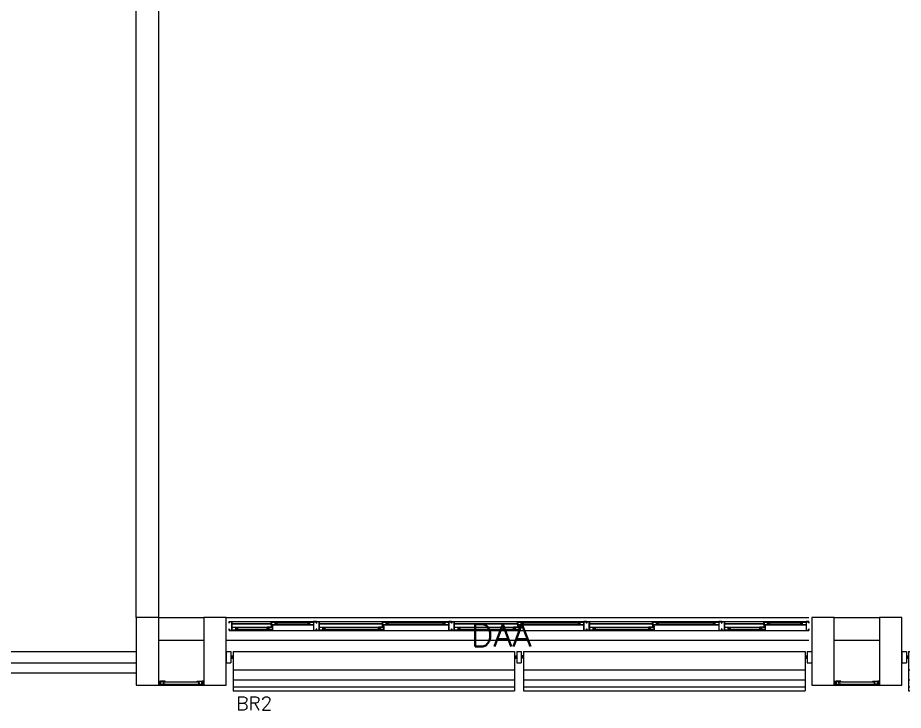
# Model space of a CAD drawing. Header units: millimetres. Extents: x 2686 to 2939, y 1294 to 1441.
# Drawn here: x 2882.84 to 2890.71, y 1348.5 to 1354.65 of the extents above; entities that cross this region are included whole.
import ezdxf

# ---------------------------------------------------------------- set-up
doc = ezdxf.new("R2010")
doc.units = ezdxf.units.MM
for name, color, linetype in [('ar-alambrado', 2, 'Continuous'), ('AR-ALV', 2, 'Continuous'), ('AR-BRISES', 1, 'Continuous'), ('AR-ESQ', 1, 'Continuous'), ('AR-ESTC', 3, 'Continuous'), ('ar-mureta', 2, 'Continuous'), ('AR-PEITORIL', 1, 'Continuous'), ('AR-TXTCONG', 2, 'Continuous'), ('BR-LINHAS', 1, 'Continuous'), ('BR-MONTANTE', 242, 'Continuous'), ('BR-PAINEL', 1, 'Continuous'), ('BR-SUPORTE', 1, 'Continuous'), ('BR-TEXTO', 2, 'Continuous'), ('DT-ESQ-BAGUETE-C', 1, 'Continuous'), ('DT-ESQ-BAGUETE-V', 1, 'Continuous'), ('DT-ESQ-CHAPA DOBRADA-V', 1, 'Continuous'), ('DT-ESQ-PERFIL CADEIRA-C', 2, 'Continuous'), ('DT-ESQ-PERFIL CADEIRA-V', 2, 'Continuous'), ('DT-ESQ-PERFIL U SIMPLES-C', 2, 'Continuous'), ('DT-ESQ-PERFIL U-C', 2, 'Continuous'), ('DT-ESQ-PERFIL U-V', 1, 'Continuous'), ('DT-ESQ-VENEZIANA-C', 1, 'Continuous'), ('DT-ESQ-VENEZIANA-V', 1, 'Continuous'), ('DT-ESQ-VIDRO-C', 2, 'Continuous'), ('DT-TXTMOD', 1, 'Continuous')]:
    doc.layers.add(name, color=color, linetype=linetype)
doc.styles.add('S10', font='simplex.shx', dxfattribs={"height": 0.1})
doc.styles.add('S12', font='simplex.shx', dxfattribs={"width": 1.1, "height": 0.12})
doc.styles.add('S16', font='simplex.shx', dxfattribs={"width": 1.1, "height": 0.16})

# ---------------------------------------------------------------- blocks, each defined once
blk = doc.blocks.new('EF65-P')
at = {"layer": 'DT-ESQ-BAGUETE-C', "ltscale": 0.1}
for points in [[(0.4225, -0.055), (0.409, -0.055), (0.409, -0.0535), (0.422, -0.0535, 0.414214), (0.4225, -0.053), (0.4225, -0.042, 0.414214), (0.422, -0.0415), (0.409, -0.0415), (0.409, -0.04), (0.4225, -0.04, -0.414214), (0.424, -0.0415), (0.424, -0.0535, -0.414214)], [(0.7015, -0.055), (0.715, -0.055), (0.715, -0.0535), (0.702, -0.0535, -0.414214), (0.7015, -0.053), (0.7015, -0.042, -0.414214), (0.702, -0.0415), (0.715, -0.0415), (0.715, -0.04), (0.7015, -0.04, 0.414214), (0.7, -0.0415), (0.7, -0.0535, 0.414214)], [(1.41, -0.055), (1.3965, -0.055), (1.3965, -0.0535), (1.4095, -0.0535, 0.414214), (1.41, -0.053), (1.41, -0.042, 0.414214), (1.4095, -0.0415), (1.3965, -0.0415), (1.3965, -0.04), (1.41, -0.04, -0.414214), (1.4115, -0.0415), (1.4115, -0.0535, -0.414214)], [(1.9015, -0.055), (1.915, -0.055), (1.915, -0.0535), (1.902, -0.0535, -0.414214), (1.9015, -0.053), (1.9015, -0.042, -0.414214), (1.902, -0.0415), (1.915, -0.0415), (1.915, -0.04), (1.9015, -0.04, 0.414214), (1.9, -0.0415), (1.9, -0.0535, 0.414214)], [(2.61, -0.055), (2.5965, -0.055), (2.5965, -0.0535), (2.6095, -0.0535, 0.414214), (2.61, -0.053), (2.61, -0.042, 0.414214), (2.6095, -0.0415), (2.5965, -0.0415), (2.5965, -0.04), (2.61, -0.04, -0.414214), (2.6115, -0.0415), (2.6115, -0.0535, -0.414214)], [(3.1015, -0.055), (3.115, -0.055), (3.115, -0.0535), (3.102, -0.0535, -0.414214), (3.1015, -0.053), (3.1015, -0.042, -0.414214), (3.102, -0.0415), (3.115, -0.0415), (3.115, -0.04), (3.1015, -0.04, 0.414214), (3.1, -0.0415), (3.1, -0.0535, 0.414214)], [(3.81, -0.055), (3.7965, -0.055), (3.7965, -0.0535), (3.8095, -0.0535, 0.414214), (3.81, -0.053), (3.81, -0.042, 0.414214), (3.8095, -0.0415), (3.7965, -0.0415), (3.7965, -0.04), (3.81, -0.04, -0.414214), (3.8115, -0.0415), (3.8115, -0.0535, -0.414214)], [(4.3015, -0.055), (4.315, -0.055), (4.315, -0.0535), (4.302, -0.0535, -0.414214), (4.3015, -0.053), (4.3015, -0.042, -0.414214), (4.302, -0.0415), (4.315, -0.0415), (4.315, -0.04), (4.3015, -0.04, 0.414214), (4.3, -0.0415), (4.3, -0.0535, 0.414214)], [(4.7975, -0.055), (4.784, -0.055), (4.784, -0.0535), (4.797, -0.0535, 0.414214), (4.7975, -0.053), (4.7975, -0.042, 0.414214), (4.797, -0.0415), (4.784, -0.0415), (4.784, -0.04), (4.7975, -0.04, -0.414214), (4.799, -0.0415), (4.799, -0.0535, -0.414214)], [(5.0765, -0.055), (5.09, -0.055), (5.09, -0.0535), (5.077, -0.0535, -0.414214), (5.0765, -0.053), (5.0765, -0.042, -0.414214), (5.077, -0.0415), (5.09, -0.0415), (5.09, -0.04), (5.0765, -0.04, 0.414214), (5.075, -0.0415), (5.075, -0.0535, 0.414214)], [(0.0735, -0.1), (0.06, -0.1), (0.06, -0.0985), (0.073, -0.0985, 0.414214), (0.0735, -0.098), (0.0735, -0.087, 0.414214), (0.073, -0.0865), (0.06, -0.0865), (0.06, -0.085), (0.0735, -0.085, -0.414214), (0.075, -0.0865), (0.075, -0.0985, -0.414214)], [(0.339, -0.1), (0.3525, -0.1), (0.3525, -0.0985), (0.3395, -0.0985, -0.414214), (0.339, -0.098), (0.339, -0.087, -0.414214), (0.3395, -0.0865), (0.3525, -0.0865), (0.3525, -0.085), (0.339, -0.085, 0.414214), (0.3375, -0.0865), (0.3375, -0.0985, 0.414214)], [(0.8485, -0.1), (0.835, -0.1), (0.835, -0.0985), (0.848, -0.0985, 0.414214), (0.8485, -0.098), (0.8485, -0.087, 0.414214), (0.848, -0.0865), (0.835, -0.0865), (0.835, -0.085), (0.8485, -0.085, -0.414214), (0.85, -0.0865), (0.85, -0.0985, -0.414214)], [(1.3265, -0.1), (1.34, -0.1), (1.34, -0.0985), (1.327, -0.0985, -0.414214), (1.3265, -0.098), (1.3265, -0.087, -0.414214), (1.327, -0.0865), (1.34, -0.0865), (1.34, -0.085), (1.3265, -0.085, 0.414214), (1.325, -0.0865), (1.325, -0.0985, 0.414214)], [(2.0485, -0.1), (2.035, -0.1), (2.035, -0.0985), (2.048, -0.0985, 0.414214), (2.0485, -0.098), (2.0485, -0.087, 0.414214), (2.048, -0.0865), (2.035, -0.0865), (2.035, -0.085), (2.0485, -0.085, -0.414214), (2.05, -0.0865), (2.05, -0.0985, -0.414214)], [(2.5265, -0.1), (2.54, -0.1), (2.54, -0.0985), (2.527, -0.0985, -0.414214), (2.5265, -0.098), (2.5265, -0.087, -0.414214), (2.527, -0.0865), (2.54, -0.0865), (2.54, -0.085), (2.5265, -0.085, 0.414214), (2.525, -0.0865), (2.525, -0.0985, 0.414214)], [(3.2485, -0.1), (3.235, -0.1), (3.235, -0.0985), (3.248, -0.0985, 0.414214), (3.2485, -0.098), (3.2485, -0.087, 0.414214), (3.248, -0.0865), (3.235, -0.0865), (3.235, -0.085), (3.2485, -0.085, -0.414214), (3.25, -0.0865), (3.25, -0.0985, -0.414214)], [(3.7265, -0.1), (3.74, -0.1), (3.74, -0.0985), (3.727, -0.0985, -0.414214), (3.7265, -0.098), (3.7265, -0.087, -0.414214), (3.727, -0.0865), (3.74, -0.0865), (3.74, -0.085), (3.7265, -0.085, 0.414214), (3.725, -0.0865), (3.725, -0.0985, 0.414214)], [(4.4485, -0.1), (4.435, -0.1), (4.435, -0.0985), (4.448, -0.0985, 0.414214), (4.4485, -0.098), (4.4485, -0.087, 0.414214), (4.448, -0.0865), (4.435, -0.0865), (4.435, -0.085), (4.4485, -0.085, -0.414214), (4.45, -0.0865), (4.45, -0.0985, -0.414214)], [(4.714, -0.1), (4.7275, -0.1), (4.7275, -0.0985), (4.7145, -0.0985, -0.414214), (4.714, -0.098), (4.714, -0.087, -0.414214), (4.7145, -0.0865), (4.7275, -0.0865), (4.7275, -0.085), (4.714, -0.085, 0.414214), (4.7125, -0.0865), (4.7125, -0.0985, 0.414214)]]:
    blk.add_lwpolyline(points, format="xyb", close=True, dxfattribs=at)
at = {"layer": 'DT-ESQ-BAGUETE-V', "ltscale": 0.1}
for p, q in [((0.4225, -0.04), (0.7015, -0.04)), ((1.41, -0.04), (1.9015, -0.04)), ((2.61, -0.04), (3.1015, -0.04)), ((3.81, -0.04), (4.3015, -0.04)), ((4.7975, -0.04), (5.0765, -0.04)), ((0.0735, -0.085), (0.339, -0.085)), ((0.8485, -0.085), (1.3265, -0.085)), ((2.0485, -0.085), (2.5265, -0.085)), ((3.2485, -0.085), (3.7265, -0.085)), ((4.4485, -0.085), (4.714, -0.085))]:
    blk.add_line(p, q, dxfattribs=at)
at = {"layer": 'DT-ESQ-CHAPA DOBRADA-V', "ltscale": 0.1}
for p, q in [((0.025, -0.052), (0.374, -0.052)), ((0.025, -0.055), (0.374, -0.055)), ((0.8, -0.052), (1.3615, -0.052)), ((0.8, -0.055), (1.3615, -0.055)), ((2, -0.052), (2.5615, -0.052)), ((2, -0.055), (2.5615, -0.055)), ((3.2, -0.052), (3.7615, -0.052)), ((3.2, -0.055), (3.7615, -0.055)), ((4.4, -0.052), (4.749, -0.052)), ((4.4, -0.055), (4.749, -0.055))]:
    blk.add_line(p, q, dxfattribs=at)
at = {"layer": 'DT-ESQ-PERFIL CADEIRA-C', "ltscale": 0.1}
for p, q in [((0.376, -0.0635), (0.4225, -0.0635)), ((0.75, -0.0635), (0.7015, -0.0635)), ((1.3635, -0.0635), (1.41, -0.0635)), ((1.95, -0.0635), (1.9015, -0.0635)), ((2.5635, -0.0635), (2.61, -0.0635)), ((3.15, -0.0635), (3.1015, -0.0635)), ((3.7635, -0.0635), (3.81, -0.0635)), ((4.35, -0.0635), (4.3015, -0.0635)), ((4.751, -0.0635), (4.7975, -0.0635)), ((5.125, -0.0635), (5.0765, -0.0635)), ((0.025, -0.1085), (0.0735, -0.1085)), ((0.3855, -0.1085), (0.339, -0.1085)), ((0.8, -0.1085), (0.8485, -0.1085)), ((1.373, -0.1085), (1.3265, -0.1085)), ((2, -0.1085), (2.0485, -0.1085)), ((2.573, -0.1085), (2.5265, -0.1085)), ((3.2, -0.1085), (3.2485, -0.1085)), ((3.773, -0.1085), (3.7265, -0.1085)), ((4.4, -0.1085), (4.4485, -0.1085)), ((4.7605, -0.1085), (4.714, -0.1085))]:
    blk.add_line(p, q, dxfattribs=at)
for points in [[(0.4225, -0.062, -1), (0.4225, -0.065), (0.376, -0.065, -0.414214), (0.374, -0.063), (0.374, -0.042, -0.414214), (0.376, -0.04), (0.4075, -0.04, -0.414214), (0.409, -0.0415), (0.409, -0.062)], [(0.409, -0.0635, -0.198913), (0.4079, -0.0631, -0.198913), (0.4075, -0.062), (0.4075, -0.042, 0.414214), (0.407, -0.0415), (0.376, -0.0415, 0.414214), (0.3755, -0.042), (0.3755, -0.063, 0.414214), (0.376, -0.0635)], [(0.7015, -0.065), (0.75, -0.065), (0.75, -0.0635), (0.715, -0.0635, 0.198912), (0.7161, -0.0631, 0.198913), (0.7165, -0.062), (0.7165, -0.042, -0.414214), (0.717, -0.0415), (0.75, -0.0415), (0.75, -0.04), (0.7165, -0.04, 0.414214), (0.715, -0.0415), (0.715, -0.0535), (0.715, -0.055), (0.715, -0.062), (0.7015, -0.062, 1)], [(1.41, -0.062, -1), (1.41, -0.065), (1.3635, -0.065, -0.414214), (1.3615, -0.063), (1.3615, -0.042, -0.414214), (1.3635, -0.04), (1.395, -0.04, -0.414214), (1.3965, -0.0415), (1.3965, -0.062)], [(1.3965, -0.0635, -0.198913), (1.3954, -0.0631, -0.198913), (1.395, -0.062), (1.395, -0.042, 0.414214), (1.3945, -0.0415), (1.3635, -0.0415, 0.414214), (1.363, -0.042), (1.363, -0.063, 0.414214), (1.3635, -0.0635)], [(1.9015, -0.065), (1.95, -0.065), (1.95, -0.0635), (1.915, -0.0635, 0.198912), (1.9161, -0.0631, 0.198913), (1.9165, -0.062), (1.9165, -0.042, -0.414214), (1.917, -0.0415), (1.95, -0.0415), (1.95, -0.04), (1.9165, -0.04, 0.414214), (1.915, -0.0415), (1.915, -0.0535), (1.915, -0.055), (1.915, -0.062), (1.9015, -0.062, 1)], [(2.61, -0.062, -1), (2.61, -0.065), (2.5635, -0.065, -0.414214), (2.5615, -0.063), (2.5615, -0.042, -0.414214), (2.5635, -0.04), (2.595, -0.04, -0.414214), (2.5965, -0.0415), (2.5965, -0.062)], [(2.5965, -0.0635, -0.198913), (2.5954, -0.0631, -0.198913), (2.595, -0.062), (2.595, -0.042, 0.414214), (2.5945, -0.0415), (2.5635, -0.0415, 0.414214), (2.563, -0.042), (2.563, -0.063, 0.414214), (2.5635, -0.0635)], [(3.1015, -0.065), (3.15, -0.065), (3.15, -0.0635), (3.115, -0.0635, 0.198912), (3.1161, -0.0631, 0.198913), (3.1165, -0.062), (3.1165, -0.042, -0.414214), (3.117, -0.0415), (3.15, -0.0415), (3.15, -0.04), (3.1165, -0.04, 0.414214), (3.115, -0.0415), (3.115, -0.0535), (3.115, -0.055), (3.115, -0.062), (3.1015, -0.062, 1)], [(3.81, -0.062, -1), (3.81, -0.065), (3.7635, -0.065, -0.414214), (3.7615, -0.063), (3.7615, -0.042, -0.414214), (3.7635, -0.04), (3.795, -0.04, -0.414214), (3.7965, -0.0415), (3.7965, -0.062)], [(3.7965, -0.0635, -0.198913), (3.7954, -0.0631, -0.198913), (3.795, -0.062), (3.795, -0.042, 0.414214), (3.7945, -0.0415), (3.7635, -0.0415, 0.414214), (3.763, -0.042), (3.763, -0.063, 0.414214), (3.7635, -0.0635)], [(4.3015, -0.065), (4.35, -0.065), (4.35, -0.0635), (4.315, -0.0635, 0.198912), (4.3161, -0.0631, 0.198913), (4.3165, -0.062), (4.3165, -0.042, -0.414214), (4.317, -0.0415), (4.35, -0.0415), (4.35, -0.04), (4.3165, -0.04, 0.414214), (4.315, -0.0415), (4.315, -0.0535), (4.315, -0.055), (4.315, -0.062), (4.3015, -0.062, 1)], [(4.7975, -0.062, -1), (4.7975, -0.065), (4.751, -0.065, -0.414214), (4.749, -0.063), (4.749, -0.042, -0.414214), (4.751, -0.04), (4.7825, -0.04, -0.414214), (4.784, -0.0415), (4.784, -0.062)], [(4.784, -0.0635, -0.198913), (4.7829, -0.0631, -0.198913), (4.7825, -0.062), (4.7825, -0.042, 0.414214), (4.782, -0.0415), (4.751, -0.0415, 0.414214), (4.7505, -0.042), (4.7505, -0.063, 0.414214), (4.751, -0.0635)], [(5.0765, -0.065), (5.125, -0.065), (5.125, -0.0635), (5.09, -0.0635, 0.198912), (5.0911, -0.0631, 0.198913), (5.0915, -0.062), (5.0915, -0.042, -0.414214), (5.092, -0.0415), (5.125, -0.0415), (5.125, -0.04), (5.0915, -0.04, 0.414214), (5.09, -0.0415), (5.09, -0.0535), (5.09, -0.055), (5.09, -0.062), (5.0765, -0.062, 1)], [(0.0735, -0.11), (0.025, -0.11), (0.025, -0.1085), (0.06, -0.1085, -0.198912), (0.0589, -0.1081, -0.198913), (0.0585, -0.107), (0.0585, -0.087, 0.414214), (0.058, -0.0865), (0.025, -0.0865), (0.025, -0.085), (0.0585, -0.085, -0.414214), (0.06, -0.0865), (0.06, -0.0985), (0.06, -0.1), (0.06, -0.107), (0.0735, -0.107, -1)], [(0.339, -0.107, 1), (0.339, -0.11), (0.3855, -0.11, 0.414214), (0.3875, -0.108), (0.3875, -0.087, 0.414214), (0.3855, -0.085), (0.354, -0.085, 0.414214), (0.3525, -0.0865), (0.3525, -0.107)], [(0.3525, -0.1085, 0.198913), (0.3536, -0.1081, 0.198913), (0.354, -0.107), (0.354, -0.087, -0.414214), (0.3545, -0.0865), (0.3855, -0.0865, -0.414214), (0.386, -0.087), (0.386, -0.108, -0.414214), (0.3855, -0.1085)], [(0.8485, -0.11), (0.8, -0.11), (0.8, -0.1085), (0.835, -0.1085, -0.198912), (0.8339, -0.1081, -0.198913), (0.8335, -0.107), (0.8335, -0.087, 0.414214), (0.833, -0.0865), (0.8, -0.0865), (0.8, -0.085), (0.8335, -0.085, -0.414214), (0.835, -0.0865), (0.835, -0.0985), (0.835, -0.1), (0.835, -0.107), (0.8485, -0.107, -1)], [(1.3265, -0.107, 1), (1.3265, -0.11), (1.373, -0.11, 0.414214), (1.375, -0.108), (1.375, -0.087, 0.414214), (1.373, -0.085), (1.3415, -0.085, 0.414214), (1.34, -0.0865), (1.34, -0.107)], [(1.34, -0.1085, 0.198913), (1.3411, -0.1081, 0.198913), (1.3415, -0.107), (1.3415, -0.087, -0.414214), (1.342, -0.0865), (1.373, -0.0865, -0.414214), (1.3735, -0.087), (1.3735, -0.108, -0.414214), (1.373, -0.1085)], [(2.0485, -0.11), (2, -0.11), (2, -0.1085), (2.035, -0.1085, -0.198912), (2.0339, -0.1081, -0.198913), (2.0335, -0.107), (2.0335, -0.087, 0.414214), (2.033, -0.0865), (2, -0.0865), (2, -0.085), (2.0335, -0.085, -0.414214), (2.035, -0.0865), (2.035, -0.0985), (2.035, -0.1), (2.035, -0.107), (2.0485, -0.107, -1)], [(2.5265, -0.107, 1), (2.5265, -0.11), (2.573, -0.11, 0.414214), (2.575, -0.108), (2.575, -0.087, 0.414214), (2.573, -0.085), (2.5415, -0.085, 0.414214), (2.54, -0.0865), (2.54, -0.107)], [(2.54, -0.1085, 0.198913), (2.5411, -0.1081, 0.198913), (2.5415, -0.107), (2.5415, -0.087, -0.414214), (2.542, -0.0865), (2.573, -0.0865, -0.414214), (2.5735, -0.087), (2.5735, -0.108, -0.414214), (2.573, -0.1085)], [(3.2485, -0.11), (3.2, -0.11), (3.2, -0.1085), (3.235, -0.1085, -0.198912), (3.2339, -0.1081, -0.198913), (3.2335, -0.107), (3.2335, -0.087, 0.414214), (3.233, -0.0865), (3.2, -0.0865), (3.2, -0.085), (3.2335, -0.085, -0.414214), (3.235, -0.0865), (3.235, -0.0985), (3.235, -0.1), (3.235, -0.107), (3.2485, -0.107, -1)], [(3.7265, -0.107, 1), (3.7265, -0.11), (3.773, -0.11, 0.414214), (3.775, -0.108), (3.775, -0.087, 0.414214), (3.773, -0.085), (3.7415, -0.085, 0.414214), (3.74, -0.0865), (3.74, -0.107)], [(3.74, -0.1085, 0.198913), (3.7411, -0.1081, 0.198913), (3.7415, -0.107), (3.7415, -0.087, -0.414214), (3.742, -0.0865), (3.773, -0.0865, -0.414214), (3.7735, -0.087), (3.7735, -0.108, -0.414214), (3.773, -0.1085)], [(4.4485, -0.11), (4.4, -0.11), (4.4, -0.1085), (4.435, -0.1085, -0.198912), (4.4339, -0.1081, -0.198913), (4.4335, -0.107), (4.4335, -0.087, 0.414214), (4.433, -0.0865), (4.4, -0.0865), (4.4, -0.085), (4.4335, -0.085, -0.414214), (4.435, -0.0865), (4.435, -0.0985), (4.435, -0.1), (4.435, -0.107), (4.4485, -0.107, -1)], [(4.714, -0.107, 1), (4.714, -0.11), (4.7605, -0.11, 0.414214), (4.7625, -0.108), (4.7625, -0.087, 0.414214), (4.7605, -0.085), (4.729, -0.085, 0.414214), (4.7275, -0.0865), (4.7275, -0.107)], [(4.7275, -0.1085, 0.198913), (4.7286, -0.1081, 0.198913), (4.729, -0.107), (4.729, -0.087, -0.414214), (4.7295, -0.0865), (4.7605, -0.0865, -0.414214), (4.761, -0.087), (4.761, -0.108, -0.414214), (4.7605, -0.1085)]]:
    blk.add_lwpolyline(points, format="xyb", close=True, dxfattribs=at)
at = {"layer": 'DT-ESQ-PERFIL CADEIRA-V', "ltscale": 0.1}
for p, q in [((0.4075, -0.065), (0.7015, -0.065)), ((1.395, -0.065), (1.9015, -0.065)), ((2.595, -0.065), (3.1015, -0.065)), ((3.795, -0.065), (4.3015, -0.065)), ((4.7825, -0.065), (5.0765, -0.065)), ((0.0735, -0.11), (0.339, -0.11)), ((0.8485, -0.11), (1.3265, -0.11)), ((2.0485, -0.11), (2.5265, -0.11)), ((3.2485, -0.11), (3.7265, -0.11)), ((4.4485, -0.11), (4.714, -0.11))]:
    blk.add_line(p, q, dxfattribs=at)
at = {"layer": 'DT-ESQ-PERFIL U SIMPLES-C', "ltscale": 0.1}
for points in [[(0.376, -0.077), (0.384, -0.077), (0.384, -0.0755), (0.376, -0.0755, -0.414214), (0.3755, -0.075), (0.3755, -0.067, -0.414214), (0.376, -0.0665), (0.384, -0.0665), (0.384, -0.065), (0.376, -0.065, 0.414214), (0.374, -0.067), (0.374, -0.075, 0.414214)], [(0.3855, -0.073), (0.3775, -0.073), (0.3775, -0.0745), (0.3855, -0.0745, -0.414214), (0.386, -0.075), (0.386, -0.083, -0.414214), (0.3855, -0.0835), (0.3775, -0.0835), (0.3775, -0.085), (0.3855, -0.085, 0.414214), (0.3875, -0.083), (0.3875, -0.075, 0.414214)], [(1.3635, -0.077), (1.3715, -0.077), (1.3715, -0.0755), (1.3635, -0.0755, -0.414214), (1.363, -0.075), (1.363, -0.067, -0.414214), (1.3635, -0.0665), (1.3715, -0.0665), (1.3715, -0.065), (1.3635, -0.065, 0.414214), (1.3615, -0.067), (1.3615, -0.075, 0.414214)], [(1.373, -0.073), (1.365, -0.073), (1.365, -0.0745), (1.373, -0.0745, -0.414214), (1.3735, -0.075), (1.3735, -0.083, -0.414214), (1.373, -0.0835), (1.365, -0.0835), (1.365, -0.085), (1.373, -0.085, 0.414214), (1.375, -0.083), (1.375, -0.075, 0.414214)], [(2.5635, -0.077), (2.5715, -0.077), (2.5715, -0.0755), (2.5635, -0.0755, -0.414214), (2.563, -0.075), (2.563, -0.067, -0.414214), (2.5635, -0.0665), (2.5715, -0.0665), (2.5715, -0.065), (2.5635, -0.065, 0.414214), (2.5615, -0.067), (2.5615, -0.075, 0.414214)], [(2.573, -0.073), (2.565, -0.073), (2.565, -0.0745), (2.573, -0.0745, -0.414214), (2.5735, -0.075), (2.5735, -0.083, -0.414214), (2.573, -0.0835), (2.565, -0.0835), (2.565, -0.085), (2.573, -0.085, 0.414214), (2.575, -0.083), (2.575, -0.075, 0.414214)], [(3.7635, -0.077), (3.7715, -0.077), (3.7715, -0.0755), (3.7635, -0.0755, -0.414214), (3.763, -0.075), (3.763, -0.067, -0.414214), (3.7635, -0.0665), (3.7715, -0.0665), (3.7715, -0.065), (3.7635, -0.065, 0.414214), (3.7615, -0.067), (3.7615, -0.075, 0.414214)], [(3.773, -0.073), (3.765, -0.073), (3.765, -0.0745), (3.773, -0.0745, -0.414214), (3.7735, -0.075), (3.7735, -0.083, -0.414214), (3.773, -0.0835), (3.765, -0.0835), (3.765, -0.085), (3.773, -0.085, 0.414214), (3.775, -0.083), (3.775, -0.075, 0.414214)], [(4.751, -0.077), (4.759, -0.077), (4.759, -0.0755), (4.751, -0.0755, -0.414214), (4.7505, -0.075), (4.7505, -0.067, -0.414214), (4.751, -0.0665), (4.759, -0.0665), (4.759, -0.065), (4.751, -0.065, 0.414214), (4.749, -0.067), (4.749, -0.075, 0.414214)], [(4.7605, -0.073), (4.7525, -0.073), (4.7525, -0.0745), (4.7605, -0.0745, -0.414214), (4.761, -0.075), (4.761, -0.083, -0.414214), (4.7605, -0.0835), (4.7525, -0.0835), (4.7525, -0.085), (4.7605, -0.085, 0.414214), (4.7625, -0.083), (4.7625, -0.075, 0.414214)]]:
    blk.add_lwpolyline(points, format="xyb", close=True, dxfattribs=at)
at = {"layer": 'DT-ESQ-PERFIL U-C', "ltscale": 0.1}
for points in [[(0, -0.0365, -0.414214), (0.0015, -0.035), (0.0235, -0.035, -0.414214), (0.025, -0.0365), (0.025, -0.1135, -0.414214), (0.0235, -0.115), (0.0015, -0.115, -0.414214), (0, -0.1135), (0, -0.1), (0.0015, -0.1), (0.0015, -0.113, 0.414214), (0.002, -0.1135), (0.023, -0.1135, 0.414214), (0.0235, -0.113), (0.0235, -0.037, 0.414214), (0.023, -0.0365), (0.002, -0.0365, 0.414214), (0.0015, -0.037), (0.0015, -0.05), (0, -0.05)], [(0.775, -0.0365, 0.414214), (0.7735, -0.035), (0.7515, -0.035, 0.414214), (0.75, -0.0365), (0.75, -0.1135, 0.414214), (0.7515, -0.115), (0.7735, -0.115, 0.414214), (0.775, -0.1135), (0.775, -0.1), (0.7735, -0.1), (0.7735, -0.113, -0.414214), (0.773, -0.1135), (0.752, -0.1135, -0.414214), (0.7515, -0.113), (0.7515, -0.037, -0.414214), (0.752, -0.0365), (0.773, -0.0365, -0.414214), (0.7735, -0.037), (0.7735, -0.05), (0.775, -0.05)], [(0.775, -0.0365, -0.414214), (0.7765, -0.035), (0.7985, -0.035, -0.414214), (0.8, -0.0365), (0.8, -0.1135, -0.414214), (0.7985, -0.115), (0.7765, -0.115, -0.414214), (0.775, -0.1135), (0.775, -0.1), (0.7765, -0.1), (0.7765, -0.113, 0.414214), (0.777, -0.1135), (0.798, -0.1135, 0.414214), (0.7985, -0.113), (0.7985, -0.037, 0.414214), (0.798, -0.0365), (0.777, -0.0365, 0.414214), (0.7765, -0.037), (0.7765, -0.05), (0.775, -0.05)], [(1.975, -0.0365, 0.414214), (1.9735, -0.035), (1.9515, -0.035, 0.414214), (1.95, -0.0365), (1.95, -0.1135, 0.414214), (1.9515, -0.115), (1.9735, -0.115, 0.414214), (1.975, -0.1135), (1.975, -0.1), (1.9735, -0.1), (1.9735, -0.113, -0.414214), (1.973, -0.1135), (1.952, -0.1135, -0.414214), (1.9515, -0.113), (1.9515, -0.037, -0.414214), (1.952, -0.0365), (1.973, -0.0365, -0.414214), (1.9735, -0.037), (1.9735, -0.05), (1.975, -0.05)], [(1.975, -0.0365, -0.414214), (1.9765, -0.035), (1.9985, -0.035, -0.414214), (2, -0.0365), (2, -0.1135, -0.414214), (1.9985, -0.115), (1.9765, -0.115, -0.414214), (1.975, -0.1135), (1.975, -0.1), (1.9765, -0.1), (1.9765, -0.113, 0.414214), (1.977, -0.1135), (1.998, -0.1135, 0.414214), (1.9985, -0.113), (1.9985, -0.037, 0.414214), (1.998, -0.0365), (1.977, -0.0365, 0.414214), (1.9765, -0.037), (1.9765, -0.05), (1.975, -0.05)], [(3.175, -0.0365, 0.414214), (3.1735, -0.035), (3.1515, -0.035, 0.414214), (3.15, -0.0365), (3.15, -0.1135, 0.414214), (3.1515, -0.115), (3.1735, -0.115, 0.414214), (3.175, -0.1135), (3.175, -0.1), (3.1735, -0.1), (3.1735, -0.113, -0.414214), (3.173, -0.1135), (3.152, -0.1135, -0.414214), (3.1515, -0.113), (3.1515, -0.037, -0.414214), (3.152, -0.0365), (3.173, -0.0365, -0.414214), (3.1735, -0.037), (3.1735, -0.05), (3.175, -0.05)], [(3.175, -0.0365, -0.414214), (3.1765, -0.035), (3.1985, -0.035, -0.414214), (3.2, -0.0365), (3.2, -0.1135, -0.414214), (3.1985, -0.115), (3.1765, -0.115, -0.414214), (3.175, -0.1135), (3.175, -0.1), (3.1765, -0.1), (3.1765, -0.113, 0.414214), (3.177, -0.1135), (3.198, -0.1135, 0.414214), (3.1985, -0.113), (3.1985, -0.037, 0.414214), (3.198, -0.0365), (3.177, -0.0365, 0.414214), (3.1765, -0.037), (3.1765, -0.05), (3.175, -0.05)], [(4.375, -0.0365, 0.414214), (4.3735, -0.035), (4.3515, -0.035, 0.414214), (4.35, -0.0365), (4.35, -0.1135, 0.414214), (4.3515, -0.115), (4.3735, -0.115, 0.414214), (4.375, -0.1135), (4.375, -0.1), (4.3735, -0.1), (4.3735, -0.113, -0.414214), (4.373, -0.1135), (4.352, -0.1135, -0.414214), (4.3515, -0.113), (4.3515, -0.037, -0.414214), (4.352, -0.0365), (4.373, -0.0365, -0.414214), (4.3735, -0.037), (4.3735, -0.05), (4.375, -0.05)], [(4.375, -0.0365, -0.414214), (4.3765, -0.035), (4.3985, -0.035, -0.414214), (4.4, -0.0365), (4.4, -0.1135, -0.414214), (4.3985, -0.115), (4.3765, -0.115, -0.414214), (4.375, -0.1135), (4.375, -0.1), (4.3765, -0.1), (4.3765, -0.113, 0.414214), (4.377, -0.1135), (4.398, -0.1135, 0.414214), (4.3985, -0.113), (4.3985, -0.037, 0.414214), (4.398, -0.0365), (4.377, -0.0365, 0.414214), (4.3765, -0.037), (4.3765, -0.05), (4.375, -0.05)], [(5.15, -0.0365, 0.414214), (5.1485, -0.035), (5.1265, -0.035, 0.414214), (5.125, -0.0365), (5.125, -0.1135, 0.414214), (5.1265, -0.115), (5.1485, -0.115, 0.414214), (5.15, -0.1135), (5.15, -0.1), (5.1485, -0.1), (5.1485, -0.113, -0.414214), (5.148, -0.1135), (5.127, -0.1135, -0.414214), (5.1265, -0.113), (5.1265, -0.037, -0.414214), (5.127, -0.0365), (5.148, -0.0365, -0.414214), (5.1485, -0.037), (5.1485, -0.05), (5.15, -0.05)]]:
    blk.add_lwpolyline(points, format="xyb", close=True, dxfattribs=at)
at = {"layer": 'DT-ESQ-PERFIL U-V', "ltscale": 0.1}
for p, q in [((0.0235, -0.035), (0.7515, -0.035)), ((0.7985, -0.035), (1.9515, -0.035)), ((1.9985, -0.035), (3.1515, -0.035)), ((3.1985, -0.035), (4.3515, -0.035)), ((4.3985, -0.035), (5.1265, -0.035)), ((0.0235, -0.115), (0.7515, -0.115)), ((0.7985, -0.115), (1.9515, -0.115)), ((1.9985, -0.115), (3.1515, -0.115)), ((3.1985, -0.115), (4.3515, -0.115)), ((4.3985, -0.115), (5.1265, -0.115))]:
    blk.add_line(p, q, dxfattribs=at)
at = {"layer": 'DT-ESQ-VIDRO-C', "ltscale": 0.1}
for points in [[(0.7125, -0.06), (0.7125, -0.057), (0.4115, -0.057), (0.4115, -0.06)], [(1.9125, -0.06), (1.9125, -0.057), (1.399, -0.057), (1.399, -0.06)], [(3.1125, -0.06), (3.1125, -0.057), (2.599, -0.057), (2.599, -0.06)], [(4.3125, -0.06), (4.3125, -0.057), (3.799, -0.057), (3.799, -0.06)], [(5.0875, -0.06), (5.0875, -0.057), (4.7865, -0.057), (4.7865, -0.06)], [(0.063, -0.105), (0.063, -0.102), (0.3495, -0.102), (0.3495, -0.105)], [(0.838, -0.105), (0.838, -0.102), (1.337, -0.102), (1.337, -0.105)], [(2.038, -0.105), (2.038, -0.102), (2.537, -0.102), (2.537, -0.105)], [(3.238, -0.105), (3.238, -0.102), (3.737, -0.102), (3.737, -0.105)], [(4.438, -0.105), (4.438, -0.102), (4.7245, -0.102), (4.7245, -0.105)]]:
    blk.add_lwpolyline(points, close=True, dxfattribs=at)
at = {"layer": 'DT-TXTMOD', "ltscale": 0.1, "style": 'S10', "flags": 3}
for tag, p in [('M01A', (0.025, -0.255)), ('M02A', (0.4253, -0.255)), ('M03A', (0.827, -0.255)), ('M04A', (1.2288, -0.255)), ('M05A', (1.6306, -0.255)), ('M06A', (2.0323, -0.255)), ('M07A', (2.4341, -0.255)), ('M08A', (2.8359, -0.255)), ('M09A', (3.2376, -0.255)), ('M10A', (3.6394, -0.255)), ('M11A', (4.0412, -0.255)), ('M12A', (4.4429, -0.255)), ('M13A', (4.8447, -0.255)), ('M14A', (5.2464, -0.255)), ('M15A', (5.6482, -0.255)), ('M16A', (6.05, -0.255))]:
    blk.add_attdef(tag, p, '', height=0.1, dxfattribs=at)
blk = doc.blocks.new('EF01A-P')
at = {"layer": 'DT-ESQ-BAGUETE-C', "ltscale": 0.1}
for points in [[(0.0015, 0.035), (0.015, 0.035), (0.015, 0.0335), (0.0015, 0.0335), (0.0015, 0.005), (0.015, 0.005), (0.015, 0.0035), (0.0015, 0.0035, -0.414214), (0, 0.005), (0, 0.0335, -0.414214)], [(0.3985, 0.035), (0.385, 0.035), (0.385, 0.0335), (0.3985, 0.0335), (0.3985, 0.005), (0.385, 0.005), (0.385, 0.0035), (0.3985, 0.0035, 0.414214), (0.4, 0.005), (0.4, 0.0335, 0.414214)]]:
    blk.add_lwpolyline(points, format="xyb", close=True, dxfattribs=at)
at = {"layer": 'DT-ESQ-PERFIL CADEIRA-C', "ltscale": 0.1}
for points in [[(0.01, 0.0015), (0.01, 0.003), (0.0015, 0.003, 1), (0.0015, 0), (0.015, 0, 0.414214), (0.0165, 0.0015), (0.0165, 0.0335), (0.043, 0.0335)], [(0.043, 0.0065), (0.018, 0.0065), (0.018, 0.0165), (0.0165, 0.0165), (0.0165, 0.0065, 0.414214), (0.018, 0.005), (0.043, 0.005), (0.0565, 0.005, 1), (0.0565, 0.008), (0.043, 0.008), (0.043, 0.02), (0.043, 0.032), (0.0565, 0.032, 1), (0.0565, 0.035), (0.043, 0.035), (0.0165, 0.035, 0.414214), (0.015, 0.0335), (0.015, 0.0015), (0.0015, 0.0015)], [(0.0415, 0.02), (0.0415, 0.032, -0.414214), (0.043, 0.0335), (0.0565, 0.0335)], [(0.0415, 0.02), (0.0415, 0.008, 0.414214), (0.043, 0.0065), (0.0565, 0.0065)], [(0.357, 0.0065), (0.382, 0.0065), (0.382, 0.0165), (0.3835, 0.0165), (0.3835, 0.0065, -0.414214), (0.382, 0.005), (0.357, 0.005), (0.3435, 0.005, -1), (0.3435, 0.008), (0.357, 0.008), (0.357, 0.02), (0.357, 0.032), (0.3435, 0.032, -1), (0.3435, 0.035), (0.357, 0.035), (0.3835, 0.035, -0.414214), (0.385, 0.0335), (0.385, 0.0015), (0.3985, 0.0015)], [(0.3585, 0.02), (0.3585, 0.032, 0.414214), (0.357, 0.0335), (0.3435, 0.0335)], [(0.3585, 0.02), (0.3585, 0.008, -0.414214), (0.357, 0.0065), (0.3435, 0.0065)], [(0.39, 0.0015), (0.39, 0.003), (0.3985, 0.003, -1), (0.3985, 0), (0.385, 0, -0.414214), (0.3835, 0.0015), (0.3835, 0.0335), (0.357, 0.0335)]]:
    blk.add_lwpolyline(points, format="xyb", dxfattribs=at)
at = {"layer": 'DT-ESQ-PERFIL CADEIRA-V', "ltscale": 0.1}
blk.add_line((0.015, 0), (0.385, 0), dxfattribs=at)
at = {"layer": 'DT-ESQ-VENEZIANA-C', "ltscale": 0.1}
for p, q in [((0.043, 0.0105), (0.357, 0.0105)), ((0.043, 0.009), (0.357, 0.009))]:
    blk.add_line(p, q, dxfattribs=at)
at = {"layer": 'DT-ESQ-VENEZIANA-V', "ltscale": 0.1}
blk.add_line((0.043, 0.031), (0.357, 0.031), dxfattribs=at)
blk = doc.blocks.new('BR-MODULO2')
at = {"layer": 'BR-LINHAS'}
for p, q in [((0.06, -0.2648), (2.56, -0.2648)), ((2.64, -0.2648), (5.14, -0.2648)), ((0.06, -0.3524), (2.56, -0.3524)), ((2.64, -0.3524), (5.14, -0.3524)), ((0.06, -0.4147), (2.56, -0.4147)), ((2.64, -0.4147), (5.14, -0.4147))]:
    blk.add_line(p, q, dxfattribs=at)
at = {"layer": 'BR-MONTANTE'}
for p, q in [((0, -0.1), (0, -0.2)), ((0, -0.1), (0.04, -0.1)), ((0.04, -0.1), (0.04, -0.2)), ((2.5797, -0.1), (2.6197, -0.1)), ((2.5797, -0.1), (2.5797, -0.2)), ((2.6197, -0.1), (2.6197, -0.2)), ((5.16, -0.1), (5.16, -0.2)), ((5.16, -0.1), (5.2, -0.1)), ((5.2, -0.1), (5.2, -0.2)), ((0, -0.2), (0.04, -0.2)), ((2.5797, -0.2), (2.6197, -0.2)), ((5.16, -0.2), (5.2, -0.2))]:
    blk.add_line(p, q, dxfattribs=at)
at = {"layer": 'BR-PAINEL'}
for p, q in [((0.06, -0.1), (2.56, -0.1)), ((0.06, -0.1), (0.06, -0.45)), ((2.56, -0.1), (2.56, -0.45)), ((2.64, -0.1), (2.64, -0.45)), ((2.64, -0.1), (5.14, -0.1)), ((5.14, -0.1), (5.14, -0.45)), ((0.06, -0.45), (2.56, -0.45)), ((2.64, -0.45), (5.14, -0.45))]:
    blk.add_line(p, q, dxfattribs=at)
at = {"layer": 'BR-SUPORTE'}
for p, q in [((0.04, -0.14), (0.06, -0.14)), ((0.05, -0.14), (0.05, -0.16)), ((2.5597, -0.14), (2.5797, -0.14)), ((2.5697, -0.14), (2.5697, -0.16)), ((2.6397, -0.14), (2.6197, -0.14)), ((2.6297, -0.14), (2.6297, -0.16)), ((5.14, -0.14), (5.16, -0.14)), ((5.15, -0.14), (5.15, -0.16)), ((0.04, -0.16), (0.06, -0.16)), ((2.5597, -0.16), (2.5797, -0.16)), ((2.6397, -0.16), (2.6197, -0.16)), ((5.14, -0.16), (5.16, -0.16))]:
    blk.add_line(p, q, dxfattribs=at)

msp = doc.modelspace()

# ---------------------------------------------------------------- linework, layer by layer
at = {"layer": 'ar-alambrado'}
for p, q in [((2879.9, 1349.0249), (2883.8957, 1349.0249)), ((2880, 1348.9249), (2883.8957, 1348.9249))]:
    msp.add_line(p, q, dxfattribs=at)
at = {"layer": 'AR-ALV'}
for p, q in [((2883.8957, 1349.3249), (2883.8957, 1363.5749)), ((2884.0957, 1349.3249), (2884.0957, 1358.7749)), ((2884.0957, 1349.3249), (2884.4957, 1349.3249)), ((2890.0957, 1349.3249), (2890.4957, 1349.3249)), ((2884.0957, 1349.1249), (2884.4957, 1349.1249)), ((2890.0957, 1349.1249), (2890.4957, 1349.1249))]:
    msp.add_line(p, q, dxfattribs=at)
at = {"layer": 'AR-ESTC'}
for p, q in [((2884.0957, 1349.3249), (2883.8957, 1349.3249)), ((2883.8957, 1349.3249), (2883.8957, 1348.7249)), ((2884.0957, 1348.7249), (2884.0957, 1349.3249)), ((2884.6957, 1349.3249), (2884.4957, 1349.3249)), ((2884.4957, 1349.3249), (2884.4957, 1348.7249)), ((2884.6957, 1348.7249), (2884.6957, 1349.3249)), ((2890.0957, 1349.3249), (2889.8957, 1349.3249)), ((2889.8957, 1349.3249), (2889.8957, 1348.7249)), ((2890.0957, 1348.7249), (2890.0957, 1349.3249)), ((2890.6957, 1349.3249), (2890.4957, 1349.3249)), ((2890.4957, 1349.3249), (2890.4957, 1348.7249)), ((2890.6957, 1348.7249), (2890.6957, 1349.3249)), ((2883.8957, 1348.7249), (2884.0957, 1348.7249)), ((2884.4957, 1348.7249), (2884.6957, 1348.7249)), ((2889.8957, 1348.7249), (2890.0957, 1348.7249)), ((2890.4957, 1348.7249), (2890.6957, 1348.7249))]:
    msp.add_line(p, q, dxfattribs=at)
at = {"layer": 'ar-mureta'}
msp.add_line((2880, 1348.8335), (2883.8957, 1348.8335), dxfattribs=at)
at = {"layer": 'AR-PEITORIL'}
for p, q in [((2884.6957, 1349.3249), (2889.8707, 1349.3249)), ((2884.6957, 1349.1249), (2889.8707, 1349.1249))]:
    msp.add_line(p, q, dxfattribs=at)

# ---------------------------------------------------------------- block references
at = {"layer": 'AR-BRISES'}
ref = msp.add_blockref('BR-MODULO2', (2884.6957, 1349.1249), dxfattribs=at)
ref.add_attrib('BR', 'BR2', (2884.7842, 1348.5025), dxfattribs={"layer": 'BR-TEXTO', "height": 0.12, "style": 'S12'})
ref = msp.add_blockref('BR-MODULO2', (2890.6957, 1349.1249), dxfattribs=at)
ref.add_attrib('BR', 'BR2', (2890.7842, 1348.5025), dxfattribs={"layer": 'BR-TEXTO', "height": 0.12, "style": 'S12'})
at = {"layer": 'AR-ESQ'}
for name, p in [('EF65-P', (2884.7207, 1349.3249)), ('EF01A-P', (2884.0957, 1348.7249)), ('EF01A-P', (2890.0957, 1348.7249))]:
    msp.add_blockref(name, p, dxfattribs=at)

# ---------------------------------------------------------------- texts
at = {"layer": 'AR-TXTCONG', "style": 'S16', "width": 1.1}
msp.add_text('DAA', height=0.2, rotation=360, dxfattribs=at).set_placement((2886.8687, 1349.0682))

doc.saveas('drawing.dxf')
